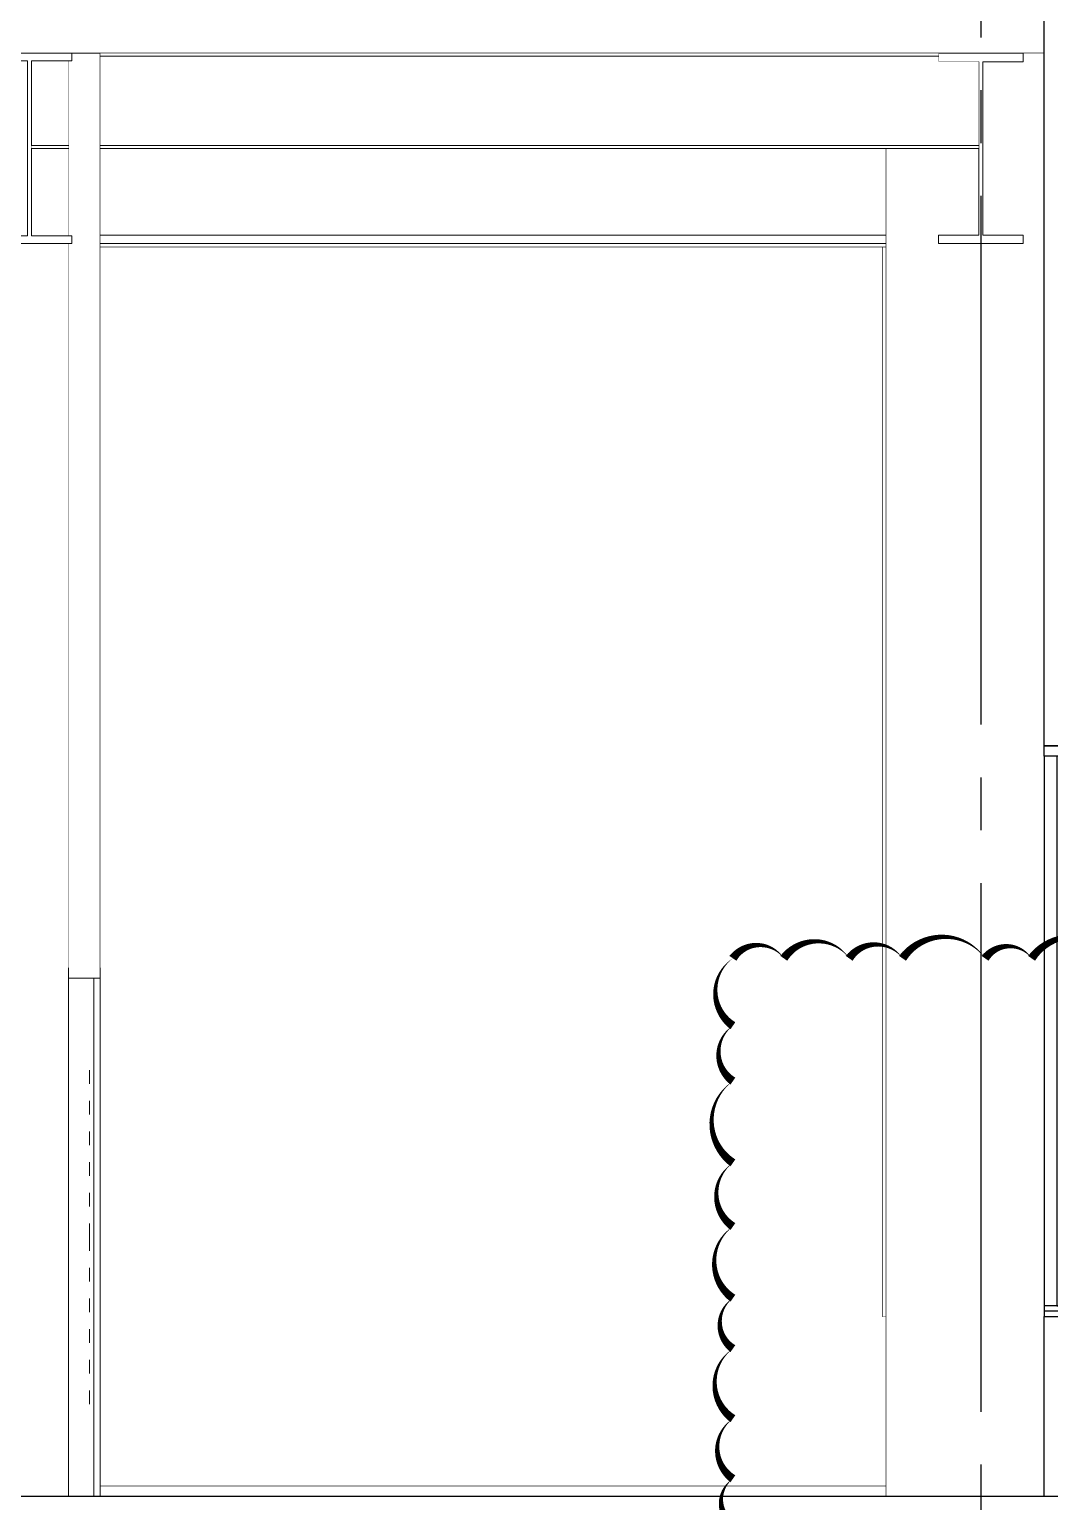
# Model space of a CAD drawing. Extents: x -3080 to 28500, y -1326 to 31609.
# Drawn here: x 1350 to 1833, y 26488 to 27185 of the extents above; entities that cross this region are included whole.
import ezdxf
from ezdxf.xclip import XClip

# ---------------------------------------------------------------- set-up
doc = ezdxf.new("R2010")
doc.units = 0
doc.header["$LTSCALE"] = 100
doc.header["$XCLIPFRAME"] = 2
doc.linetypes.add('188K-SM-07-F10-MECH-CR PIPE-Y2257103$0$X-S-FAB_SL ALL$0$COL-CEN-LIN', pattern=[3.25, 2.5, -0.25, 0.25, -0.25])
doc.linetypes.add('188K-SM-07-F10-MECH-CR PIPE-Y2257103$0$X-S-FAB_SL ALL$0$Wipeout_Contour', pattern=[1, 0, -1])
for name, color, linetype in [('0-xref', 8, 'Continuous'), ('188K-SM-07-F10-MECH-CR PIPE-Y2257103$0$X-S-FAB_SL ALL$0$A-WALL-EX', 7, 'Continuous'), ('188K-SM-07-F10-MECH-CR PIPE-Y2257103$0$X-S-FAB_SL ALL$0$A-WALL-IN', 7, 'Continuous'), ('188K-SM-07-F10-MECH-CR PIPE-Y2257103$0$X-S-FAB_SL ALL$0$ASP_1', 1, 'Continuous'), ('188K-SM-07-F10-MECH-CR PIPE-Y2257103$0$X-S-FAB_SL ALL$0$ASP_3', 3, 'Continuous'), ('188K-SM-07-F10-MECH-CR PIPE-Y2257103$0$X-S-FAB_SL ALL$0$CCL', 15, '188K-SM-07-F10-MECH-CR PIPE-Y2257103$0$X-S-FAB_SL ALL$0$COL-CEN-LIN'), ('188K-SM-07-F10-MECH-CR PIPE-Y2257103$0$X-S-FAB_SL ALL$0$Door', 7, 'Continuous'), ('188K-SM-07-F10-MECH-CR PIPE-Y2257103$0$X-S-FAB_SL ALL$0$Hattch', 7, 'Continuous'), ('188K-SM-07-F10-MECH-CR PIPE-Y2257103$0$X-S-FAB_SL ALL$0$S-BEAM', 7, 'Continuous'), ('188K-SM-07-F10-MECH-CR PIPE-Y2257103$0$X-S-FAB_SL ALL$0$S-SLAB', 7, 'Continuous'), ('188K-SM-07-F10-MECH-CR PIPE-Y2257103$0$X-S-FAB_SL ALL$0$S-WALL', 7, 'Continuous'), ('188K-SM-07-F10-MECH-CR PIPE-Y2257103$0$X-S-FAB_SL ALL$0$WIN', 8, 'Continuous'), ('188K-SM-07-F10-MECH-CR PIPE-Y2257103$0$X-S-FAB_SL ALL$0$WIN-S', 4, 'Continuous')]:
    doc.layers.add(name, color=color, linetype=linetype)

# ---------------------------------------------------------------- blocks, each defined once
blk = doc.blocks.new('188K-SM-07-F10-MECH-CR PIPE-Y2257103$0$X-S-FAB_SL ALL$0$剖面元素_42_3', base_point=(23061.26, -8263.06))
at = {"layer": '188K-SM-07-F10-MECH-CR PIPE-Y2257103$0$X-S-FAB_SL ALL$0$S-SLAB', "color": 1, "lineweight": 0}
for p, q in [((24891.26, -7398.06), (24891.26, -7420.56)), ((24841.26, -7420.56), (24444.76, -7420.56)), ((24881.26, -7420.56), (24841.26, -7420.56)), ((24891.26, -7420.56), (24881.26, -7420.56))]:
    blk.add_line(p, q, dxfattribs=at)
at = {"layer": '188K-SM-07-F10-MECH-CR PIPE-Y2257103$0$X-S-FAB_SL ALL$0$S-SLAB', "color": 1, "lineweight": 0, "flags": 128}
blk.add_lwpolyline([(24444.76, -7420.56), (24431.26, -7420.56), (24391.26, -7420.56)], dxfattribs=at)
blk = doc.blocks.new('188K-SM-07-F10-MECH-CR PIPE-Y2257103$0$X-S-FAB_SL ALL$0$剖面元素_43_3', base_point=(23061.26, -8263.06))
at = {"layer": '188K-SM-07-F10-MECH-CR PIPE-Y2257103$0$X-S-FAB_SL ALL$0$S-SLAB', "color": 1, "lineweight": 0, "flags": 128}
blk.add_lwpolyline([(24891.26, -8103.06), (24444.76, -8103.06), (24441.76, -8103.06), (23961.26, -8103.06)], dxfattribs=at)
blk = doc.blocks.new('188K-SM-07-F10-MECH-CR PIPE-Y2257103$0$X-S-FAB_SL ALL$0$剖面元素_192_3', base_point=(23061.26, -8263.06))
at = {"layer": '188K-SM-07-F10-MECH-CR PIPE-Y2257103$0$X-S-FAB_SL ALL$0$A-WALL-IN', "color": 3, "lineweight": 0}
for p, q in [((24444.76, -7420.56), (24444.76, -7853.06)), ((24429.76, -7424.16), (24429.76, -7506.96)), ((24429.76, -7510.56), (24429.76, -7853.06))]:
    blk.add_line(p, q, dxfattribs=at)
blk = doc.blocks.new('188K-SM-07-F10-MECH-CR PIPE-Y2257103$0$X-S-FAB_SL ALL$0$剖面元素_199_3', base_point=(23061.26, -8263.06))
at = {"color": 254, "linetype": '188K-SM-07-F10-MECH-CR PIPE-Y2257103$0$X-S-FAB_SL ALL$0$Wipeout_Contour', "lineweight": 0, "ltscale": 202423.155214}
blk.add_wipeout([(23981.26, -7424.56), (23962.21, -7424.56), (23962.21, -7464.16), (24410.31, -7464.16), (24410.31, -7424.16), (24391.26, -7424.16), (24391.26, -7421.96), (23981.26, -7421.96)], dxfattribs=at).dxf.layer = '188K-SM-07-F10-MECH-CR PIPE-Y2257103$0$X-S-FAB_SL ALL$0$Hattch'
at = {"color": 254, "linetype": '188K-SM-07-F10-MECH-CR PIPE-Y2257103$0$X-S-FAB_SL ALL$0$Wipeout_Contour', "lineweight": 0, "ltscale": 102121.546783}
blk.add_wipeout([(24412.21, -7424.16), (24412.21, -7464.16), (24429.76, -7464.16), (24429.76, -7424.16)], dxfattribs=at).dxf.layer = '188K-SM-07-F10-MECH-CR PIPE-Y2257103$0$X-S-FAB_SL ALL$0$Hattch'
at = {"color": 254, "linetype": '188K-SM-07-F10-MECH-CR PIPE-Y2257103$0$X-S-FAB_SL ALL$0$Wipeout_Contour', "lineweight": 0, "ltscale": 102170.777974}
blk.add_wipeout([(24429.76, -7506.96), (24429.76, -7465.56), (24412.21, -7465.56), (24412.21, -7506.96)], dxfattribs=at).dxf.layer = '188K-SM-07-F10-MECH-CR PIPE-Y2257103$0$X-S-FAB_SL ALL$0$Hattch'
at = {"color": 254, "linetype": '188K-SM-07-F10-MECH-CR PIPE-Y2257103$0$X-S-FAB_SL ALL$0$Wipeout_Contour', "lineweight": 0, "ltscale": 304274.9498}
blk.add_wipeout([(23981.26, -7506.56), (23981.26, -7510.56), (23961.26, -7510.56), (23961.26, -8103.06), (24429.76, -8103.06), (24429.76, -7510.56), (24391.26, -7510.56), (24391.26, -7506.96), (24410.31, -7506.96), (24410.31, -7465.56), (23962.21, -7465.56), (23962.21, -7506.56)], dxfattribs=at).dxf.layer = '188K-SM-07-F10-MECH-CR PIPE-Y2257103$0$X-S-FAB_SL ALL$0$Hattch'
blk = doc.blocks.new('188K-SM-07-F10-MECH-CR PIPE-Y2257103$0$X-S-FAB_SL ALL$0$剖面元素_201_3', base_point=(23061.26, -8263.06))
at = {"color": 254, "linetype": '188K-SM-07-F10-MECH-CR PIPE-Y2257103$0$X-S-FAB_SL ALL$0$Wipeout_Contour', "lineweight": 0, "ltscale": 363823.761514}
blk.add_wipeout([(24816.26, -8103.06), (24891.26, -8103.06), (24891.26, -7420.56), (24881.26, -7420.56), (24881.26, -7424.56), (24862.21, -7424.56), (24862.21, -7506.56), (24881.26, -7506.56), (24881.26, -7510.56), (24841.26, -7510.56), (24841.26, -7506.56), (24860.31, -7506.56), (24860.31, -7465.56), (24816.26, -7465.56)], dxfattribs=at).dxf.layer = '188K-SM-07-F10-MECH-CR PIPE-Y2257103$0$X-S-FAB_SL ALL$0$Hattch'
at = {"layer": '188K-SM-07-F10-MECH-CR PIPE-Y2257103$0$X-S-FAB_SL ALL$0$A-WALL-IN', "color": 8, "lineweight": 0}
blk.add_line((24816.26, -7465.56), (24816.26, -8103.06), dxfattribs=at)
blk = doc.blocks.new('188K-SM-07-F10-MECH-CR PIPE-Y2257103$0$X-S-FAB_SL ALL$0$剖面元素_302_3', base_point=(23061.26, -8263.06))
at = {"layer": '188K-SM-07-F10-MECH-CR PIPE-Y2257103$0$X-S-FAB_SL ALL$0$S-WALL', "color": 1, "lineweight": 0}
for p, q in [((24906.26, -8103.06), (24891.26, -8103.06)), ((24906.26, -8103.06), (24906.26, -8303.06)), ((24881.26, -8130.06), (24881.26, -8313.06)), ((24906.26, -8323.06), (24906.26, -8408.06))]:
    blk.add_line(p, q, dxfattribs=at)
blk = doc.blocks.new('188K-SM-07-F10-MECH-CR PIPE-Y2257103$0$X-S-FAB_SL ALL$0$剖面元素_649_3', base_point=(23061.26, -8263.06))
at = {"layer": '188K-SM-07-F10-MECH-CR PIPE-Y2257103$0$X-S-FAB_SL ALL$0$S-BEAM', "color": 2, "lineweight": 0}
for p, q in [((24841.26, -7420.56), (24841.26, -7424.56)), ((24881.26, -7420.56), (24881.26, -7424.56)), ((24860.31, -7424.56), (24841.26, -7424.56)), ((24860.31, -7424.56), (24860.31, -7506.56)), ((24862.21, -7424.56), (24862.21, -7506.56)), ((24881.26, -7424.56), (24862.21, -7424.56)), ((24841.26, -7506.56), (24841.26, -7510.56)), ((24860.31, -7506.56), (24841.26, -7506.56)), ((24881.26, -7510.56), (24841.26, -7510.56)), ((24881.26, -7506.56), (24862.21, -7506.56)), ((24881.26, -7506.56), (24881.26, -7510.56))]:
    blk.add_line(p, q, dxfattribs=at)
blk = doc.blocks.new('188K-SM-07-F10-MECH-CR PIPE-Y2257103$0$X-S-FAB_SL ALL$0$剖面元素_1096_3', base_point=(23061.26, -8263.06))
at = {"color": 254, "linetype": '188K-SM-07-F10-MECH-CR PIPE-Y2257103$0$X-S-FAB_SL ALL$0$Wipeout_Contour', "lineweight": 0, "ltscale": 103713.819183}
blk.add_wipeout([(24444.76, -8103.06), (24816.26, -8103.06), (24816.26, -8098.06), (24444.76, -8098.06)], dxfattribs=at).dxf.layer = '188K-SM-07-F10-MECH-CR PIPE-Y2257103$0$X-S-FAB_SL ALL$0$Hattch'
at = {"layer": '188K-SM-07-F10-MECH-CR PIPE-Y2257103$0$X-S-FAB_SL ALL$0$S-WALL', "color": 8, "lineweight": 0}
blk.add_line((24816.26, -8098.06), (24444.76, -8098.06), dxfattribs=at)
blk = doc.blocks.new('188K-SM-07-F10-MECH-CR PIPE-Y2257103$0$X-S-FAB_SL ALL$0$剖面元素_1143_3', base_point=(23061.26, -8263.06))
at = {"color": 254, "linetype": '188K-SM-07-F10-MECH-CR PIPE-Y2257103$0$X-S-FAB_SL ALL$0$Wipeout_Contour', "lineweight": 0, "ltscale": 103001.924808}
blk.add_wipeout([(24444.76, -7510.56), (24444.76, -7512.36), (24816.26, -7512.36), (24816.26, -7510.56)], dxfattribs=at).dxf.layer = '188K-SM-07-F10-MECH-CR PIPE-Y2257103$0$X-S-FAB_SL ALL$0$Hattch'
at = {"layer": '188K-SM-07-F10-MECH-CR PIPE-Y2257103$0$X-S-FAB_SL ALL$0$S-BEAM', "color": 8, "lineweight": 0}
blk.add_line((24816.26, -7512.36), (24444.76, -7512.36), dxfattribs=at)
blk = doc.blocks.new('188K-SM-07-F10-MECH-CR PIPE-Y2257103$0$X-S-FAB_SL ALL$0$剖面元素_1186_3', base_point=(23061.26, -8263.06))
at = {"color": 254, "linetype": '188K-SM-07-F10-MECH-CR PIPE-Y2257103$0$X-S-FAB_SL ALL$0$Wipeout_Contour', "lineweight": 0, "ltscale": 155512.105894}
blk.add_wipeout([(24444.76, -8098.06), (24816.26, -8098.06), (24816.26, -8018.06), (24814.76, -8018.06), (24814.76, -7512.36), (24444.76, -7512.36)], dxfattribs=at).dxf.layer = '188K-SM-07-F10-MECH-CR PIPE-Y2257103$0$X-S-FAB_SL ALL$0$Hattch'
at = {"layer": '188K-SM-07-F10-MECH-CR PIPE-Y2257103$0$X-S-FAB_SL ALL$0$A-WALL-EX', "color": 8, "lineweight": 0}
for p, q in [((24814.76, -8018.06), (24814.76, -7512.36)), ((24816.26, -8018.06), (24814.76, -8018.06))]:
    blk.add_line(p, q, dxfattribs=at)
blk = doc.blocks.new('188K-SM-07-F10-MECH-CR PIPE-Y2257103$0$X-S-FAB_SL ALL$0$剖面元素_1188_3', base_point=(23061.26, -8263.06))
at = {"color": 254, "linetype": '188K-SM-07-F10-MECH-CR PIPE-Y2257103$0$X-S-FAB_SL ALL$0$Wipeout_Contour', "lineweight": 0, "ltscale": 104012.812248}
blk.add_wipeout([(24814.76, -7512.36), (24814.76, -8018.06), (24816.26, -8018.06), (24816.26, -7512.36)], dxfattribs=at).dxf.layer = '188K-SM-07-F10-MECH-CR PIPE-Y2257103$0$X-S-FAB_SL ALL$0$Hattch'
blk = doc.blocks.new('188K-SM-07-F10-MECH-CR PIPE-Y2257103$0$X-S-FAB_SL ALL$0$剖面元素_1470_3', base_point=(23061.26, -8263.06))
at = {"color": 254, "linetype": '188K-SM-07-F10-MECH-CR PIPE-Y2257103$0$X-S-FAB_SL ALL$0$Wipeout_Contour', "lineweight": 0, "ltscale": 102972.362661}
blk.add_wipeout([(24816.26, -7465.56), (24444.76, -7465.56), (24444.76, -7506.56), (24816.26, -7506.56)], dxfattribs=at).dxf.layer = '188K-SM-07-F10-MECH-CR PIPE-Y2257103$0$X-S-FAB_SL ALL$0$Hattch'
at = {"color": 254, "linetype": '188K-SM-07-F10-MECH-CR PIPE-Y2257103$0$X-S-FAB_SL ALL$0$Wipeout_Contour', "lineweight": 0, "ltscale": 102998.541754}
blk.add_wipeout([(24444.76, -7506.56), (24444.76, -7510.56), (24816.26, -7510.56), (24816.26, -7506.56)], dxfattribs=at).dxf.layer = '188K-SM-07-F10-MECH-CR PIPE-Y2257103$0$X-S-FAB_SL ALL$0$Hattch'
at = {"layer": '188K-SM-07-F10-MECH-CR PIPE-Y2257103$0$X-S-FAB_SL ALL$0$S-BEAM', "color": 8, "lineweight": 0}
for p, q in [((24816.26, -7506.56), (24444.76, -7506.56)), ((24816.26, -7510.56), (24444.76, -7510.56))]:
    blk.add_line(p, q, dxfattribs=at)
blk = doc.blocks.new('188K-SM-07-F10-MECH-CR PIPE-Y2257103$0$X-S-FAB_SL ALL$0$剖面元素_1472_3', base_point=(23061.26, -8263.06))
at = {"layer": '188K-SM-07-F10-MECH-CR PIPE-Y2257103$0$X-S-FAB_SL ALL$0$S-BEAM', "color": 2, "lineweight": 0}
for p, q in [((24391.26, -7420.56), (24391.26, -7424.16)), ((24431.26, -7420.56), (24431.26, -7424.16)), ((24410.31, -7424.16), (24391.26, -7424.16)), ((24410.31, -7424.16), (24410.31, -7506.96)), ((24412.21, -7424.16), (24412.21, -7506.96)), ((24429.76, -7424.16), (24412.21, -7424.16)), ((24431.26, -7424.16), (24429.76, -7424.16)), ((24391.26, -7506.96), (24391.26, -7510.56)), ((24410.31, -7506.96), (24391.26, -7506.96)), ((24429.76, -7510.56), (24391.26, -7510.56)), ((24429.76, -7506.96), (24412.21, -7506.96)), ((24431.26, -7506.96), (24429.76, -7506.96)), ((24431.26, -7510.56), (24429.76, -7510.56)), ((24431.26, -7506.96), (24431.26, -7510.56))]:
    blk.add_line(p, q, dxfattribs=at)
blk = doc.blocks.new('188K-SM-07-F10-MECH-CR PIPE-Y2257103$0$X-S-FAB_SL ALL$0$剖面元素_1943_3', base_point=(23061.26, -8263.06))
at = {"color": 254, "linetype": '188K-SM-07-F10-MECH-CR PIPE-Y2257103$0$X-S-FAB_SL ALL$0$Wipeout_Contour', "lineweight": 0, "ltscale": 154859.870544}
blk.add_wipeout([(24444.76, -7421.96), (24444.76, -7464.16), (24860.31, -7464.16), (24860.31, -7424.56), (24841.26, -7424.56), (24841.26, -7421.96)], dxfattribs=at).dxf.layer = '188K-SM-07-F10-MECH-CR PIPE-Y2257103$0$X-S-FAB_SL ALL$0$Hattch'
at = {"color": 254, "linetype": '188K-SM-07-F10-MECH-CR PIPE-Y2257103$0$X-S-FAB_SL ALL$0$Wipeout_Contour', "lineweight": 0, "ltscale": 102145.691378}
blk.add_wipeout([(24412.21, -7464.16), (24412.21, -7465.56), (24429.76, -7465.56), (24429.76, -7464.16)], dxfattribs=at).dxf.layer = '188K-SM-07-F10-MECH-CR PIPE-Y2257103$0$X-S-FAB_SL ALL$0$Hattch'
at = {"layer": '188K-SM-07-F10-MECH-CR PIPE-Y2257103$0$X-S-FAB_SL ALL$0$S-BEAM', "color": 8, "lineweight": 0}
for p, q in [((24429.76, -7464.16), (24412.21, -7464.16)), ((24429.76, -7465.56), (24412.21, -7465.56))]:
    blk.add_line(p, q, dxfattribs=at)
at = {"color": 254, "linetype": '188K-SM-07-F10-MECH-CR PIPE-Y2257103$0$X-S-FAB_SL ALL$0$Wipeout_Contour', "lineweight": 0, "ltscale": 102945.158484}
blk.add_wipeout([(24444.76, -7420.56), (24444.76, -7421.96), (24841.26, -7421.96), (24841.26, -7420.56)], dxfattribs=at).dxf.layer = '188K-SM-07-F10-MECH-CR PIPE-Y2257103$0$X-S-FAB_SL ALL$0$Hattch'
at = {"color": 254, "linetype": '188K-SM-07-F10-MECH-CR PIPE-Y2257103$0$X-S-FAB_SL ALL$0$Wipeout_Contour', "lineweight": 0, "ltscale": 103032.075907}
blk.add_wipeout([(24860.31, -7464.16), (24444.76, -7464.16), (24444.76, -7465.56), (24860.31, -7465.56)], dxfattribs=at).dxf.layer = '188K-SM-07-F10-MECH-CR PIPE-Y2257103$0$X-S-FAB_SL ALL$0$Hattch'
at = {"layer": '188K-SM-07-F10-MECH-CR PIPE-Y2257103$0$X-S-FAB_SL ALL$0$S-BEAM', "color": 8, "lineweight": 0}
for p, q in [((24841.26, -7421.96), (24444.76, -7421.96)), ((24860.31, -7464.16), (24444.76, -7464.16)), ((24860.31, -7465.56), (24444.76, -7465.56))]:
    blk.add_line(p, q, dxfattribs=at)
blk = doc.blocks.new('188K-SM-07-F10-MECH-CR PIPE-Y2257103$0$X-S-FAB_SL ALL$0$剖面元素_2200_3', base_point=(23061.26, -8263.06))
at = {"layer": '188K-SM-07-F10-MECH-CR PIPE-Y2257103$0$X-S-FAB_SL ALL$0$Door', "color": 8, "lineweight": 0}
for p, q in [((24444.77, -7898.06), (24444.77, -7900.79)), ((24444.77, -7937.05), (24444.77, -7943.52)), ((24444.77, -7954.28), (24444.77, -7959.6)), ((24444.77, -8001.52), (24444.77, -8007.61)), ((24444.77, -8019.3), (24444.77, -8024.08)), ((24444.77, -8045.04), (24444.77, -8046.85)), ((24444.77, -8049.73), (24444.77, -8050.34)), ((24444.77, -8060.34), (24444.77, -8065.59)), ((24444.77, -8081.7), (24444.77, -8082.1))]:
    blk.add_line(p, q, dxfattribs=at)
blk = doc.blocks.new('188K-SM-07-F10-MECH-CR PIPE-Y2257103$0$X-S-FAB_SL ALL$0$剖面元素_2201_3', base_point=(23061.26, -8263.06))
at = {"layer": '188K-SM-07-F10-MECH-CR PIPE-Y2257103$0$X-S-FAB_SL ALL$0$Door', "color": 8, "lineweight": 0}
for p, q in [((24444.77, -7858.06), (24444.77, -7864.52)), ((24444.77, -7864.52), (24444.77, -7868.06)), ((24444.77, -7872.57), (24444.77, -7879.02)), ((24444.77, -7879.43), (24444.77, -7887.08)), ((24444.77, -7887.08), (24444.77, -7893.53)), ((24444.77, -7900.79), (24444.77, -7901.58)), ((24444.77, -7908.03), (24444.77, -7910.79)), ((24444.77, -7922.54), (24444.77, -7930.59)), ((24444.77, -7943.52), (24444.77, -7945.1)), ((24444.77, -7951.55), (24444.77, -7953.52)), ((24444.77, -7966.06), (24444.77, -7974.11)), ((24444.77, -7987.02), (24444.77, -7995.07)), ((24444.77, -8007.61), (24444.77, -8009.58)), ((24444.77, -8016.03), (24444.77, -8017.61)), ((24444.77, -8030.53), (24444.77, -8038.59)), ((24444.77, -8050.34), (24444.77, -8053.09)), ((24444.77, -8059.55), (24444.77, -8060.34)), ((24444.77, -8067.6), (24444.77, -8074.05)), ((24444.77, -8074.05), (24444.77, -8081.7)), ((24444.77, -8082.1), (24444.77, -8088.56)), ((24444.77, -8093.06), (24444.77, -8096.61)), ((24444.77, -8096.61), (24444.77, -8103.06))]:
    blk.add_line(p, q, dxfattribs=at)
blk = doc.blocks.new('188K-SM-07-F10-MECH-CR PIPE-Y2257103$0$X-S-FAB_SL ALL$0$剖面元素_2202_3', base_point=(23061.26, -8263.06))
at = {"color": 254, "linetype": '188K-SM-07-F10-MECH-CR PIPE-Y2257103$0$X-S-FAB_SL ALL$0$Wipeout_Contour', "lineweight": 0, "ltscale": 102824.864489}
blk.add_wipeout([(24429.76, -7858.06), (24429.76, -8103.06), (24441.76, -8103.06), (24441.76, -7858.06)], dxfattribs=at).dxf.layer = '188K-SM-07-F10-MECH-CR PIPE-Y2257103$0$X-S-FAB_SL ALL$0$Hattch'
at = {"layer": '188K-SM-07-F10-MECH-CR PIPE-Y2257103$0$X-S-FAB_SL ALL$0$Door', "color": 4, "lineweight": 0}
for p, q in [((24429.76, -7853.06), (24429.76, -7858.06)), ((24441.76, -7858.06), (24441.76, -8103.06))]:
    blk.add_line(p, q, dxfattribs=at)
at = {"layer": '188K-SM-07-F10-MECH-CR PIPE-Y2257103$0$X-S-FAB_SL ALL$0$Door', "color": 8, "lineweight": 0}
for p, q in [((24429.76, -7858.06), (24429.76, -8103.06)), ((24439.75, -7901.58), (24439.75, -7908.03)), ((24444.77, -7901.58), (24444.77, -7908.03)), ((24439.75, -7916.09), (24439.75, -7922.54)), ((24444.77, -7916.09), (24444.77, -7922.54)), ((24439.75, -7930.59), (24439.75, -7937.05)), ((24444.77, -7930.59), (24444.77, -7937.05)), ((24439.75, -7945.1), (24439.75, -7951.55)), ((24444.77, -7945.1), (24444.77, -7951.55)), ((24439.75, -7959.6), (24439.75, -7966.06)), ((24444.77, -7959.6), (24444.77, -7966.06)), ((24439.75, -7974.11), (24439.75, -7980.56)), ((24444.77, -7974.11), (24444.77, -7980.56)), ((24439.75, -7980.56), (24439.75, -7987.02)), ((24444.77, -7980.56), (24444.77, -7987.02)), ((24439.75, -7995.07), (24439.75, -8001.52)), ((24444.77, -7995.07), (24444.77, -8001.52)), ((24439.75, -8009.58), (24439.75, -8016.03)), ((24444.77, -8009.58), (24444.77, -8016.03)), ((24439.75, -8024.08), (24439.75, -8030.53)), ((24444.77, -8024.08), (24444.77, -8030.53)), ((24439.75, -8038.59), (24439.75, -8045.04)), ((24444.77, -8038.59), (24444.77, -8045.04)), ((24439.75, -8053.09), (24439.75, -8059.55)), ((24444.77, -8053.09), (24444.77, -8059.55))]:
    blk.add_line(p, q, dxfattribs=at)
at = {"layer": '188K-SM-07-F10-MECH-CR PIPE-Y2257103$0$X-S-FAB_SL ALL$0$Door', "color": 4, "lineweight": 0, "flags": 128}
for points in [[(24444.76, -7853.06), (24444.76, -7858.06), (24444.76, -8103.06)], [(24429.76, -7858.06), (24441.76, -7858.06), (24444.76, -7858.06)]]:
    blk.add_lwpolyline(points, dxfattribs=at)
blk = doc.blocks.new('188K-SM-07-F10-MECH-CR PIPE-Y2257103$0$X-S-FAB_SL ALL$0$A$C2e9ab586')
at = {"layer": '188K-SM-07-F10-MECH-CR PIPE-Y2257103$0$X-S-FAB_SL ALL$0$A-WALL-IN', "lineweight": 0}
blk.add_blockref('188K-SM-07-F10-MECH-CR PIPE-Y2257103$0$X-S-FAB_SL ALL$0$剖面元素_192_3', (-28106.39, 285), dxfattribs=at)
at = {"layer": '188K-SM-07-F10-MECH-CR PIPE-Y2257103$0$X-S-FAB_SL ALL$0$S-SLAB', "lineweight": 0}
for name in ['188K-SM-07-F10-MECH-CR PIPE-Y2257103$0$X-S-FAB_SL ALL$0$剖面元素_42_3', '188K-SM-07-F10-MECH-CR PIPE-Y2257103$0$X-S-FAB_SL ALL$0$剖面元素_43_3']:
    blk.add_blockref(name, (-28106.39, 285), dxfattribs=at)
at = {"layer": '188K-SM-07-F10-MECH-CR PIPE-Y2257103$0$X-S-FAB_SL ALL$0$A-WALL-IN', "lineweight": 0}
for name in ['188K-SM-07-F10-MECH-CR PIPE-Y2257103$0$X-S-FAB_SL ALL$0$剖面元素_199_3', '188K-SM-07-F10-MECH-CR PIPE-Y2257103$0$X-S-FAB_SL ALL$0$剖面元素_201_3']:
    blk.add_blockref(name, (-28106.39, 285), dxfattribs=at)
at = {"layer": '188K-SM-07-F10-MECH-CR PIPE-Y2257103$0$X-S-FAB_SL ALL$0$S-BEAM', "lineweight": 0}
for name in ['188K-SM-07-F10-MECH-CR PIPE-Y2257103$0$X-S-FAB_SL ALL$0$剖面元素_649_3', '188K-SM-07-F10-MECH-CR PIPE-Y2257103$0$X-S-FAB_SL ALL$0$剖面元素_1143_3']:
    blk.add_blockref(name, (-28106.39, 285), dxfattribs=at)
at = {"layer": '188K-SM-07-F10-MECH-CR PIPE-Y2257103$0$X-S-FAB_SL ALL$0$S-WALL', "lineweight": 0}
for name in ['188K-SM-07-F10-MECH-CR PIPE-Y2257103$0$X-S-FAB_SL ALL$0$剖面元素_1096_3', '188K-SM-07-F10-MECH-CR PIPE-Y2257103$0$X-S-FAB_SL ALL$0$剖面元素_302_3']:
    blk.add_blockref(name, (-28106.39, 285), dxfattribs=at)
at = {"layer": '188K-SM-07-F10-MECH-CR PIPE-Y2257103$0$X-S-FAB_SL ALL$0$A-WALL-EX', "lineweight": 0}
blk.add_blockref('188K-SM-07-F10-MECH-CR PIPE-Y2257103$0$X-S-FAB_SL ALL$0$剖面元素_1186_3', (-28106.39, 285), dxfattribs=at)
blk.add_blockref('188K-SM-07-F10-MECH-CR PIPE-Y2257103$0$X-S-FAB_SL ALL$0$剖面元素_1188_3', (-28106.39, 285), dxfattribs=at)
at = {"layer": '188K-SM-07-F10-MECH-CR PIPE-Y2257103$0$X-S-FAB_SL ALL$0$Door', "lineweight": 0}
for name in ['188K-SM-07-F10-MECH-CR PIPE-Y2257103$0$X-S-FAB_SL ALL$0$剖面元素_2201_3', '188K-SM-07-F10-MECH-CR PIPE-Y2257103$0$X-S-FAB_SL ALL$0$剖面元素_2200_3']:
    blk.add_blockref(name, (-28106.39, 285), dxfattribs=at)
blk.add_blockref('188K-SM-07-F10-MECH-CR PIPE-Y2257103$0$X-S-FAB_SL ALL$0$剖面元素_2202_3', (-28106.39, 285), dxfattribs=at)
at = {"layer": '188K-SM-07-F10-MECH-CR PIPE-Y2257103$0$X-S-FAB_SL ALL$0$S-BEAM', "lineweight": 0}
blk.add_blockref('188K-SM-07-F10-MECH-CR PIPE-Y2257103$0$X-S-FAB_SL ALL$0$剖面元素_1470_3', (-28106.39, 285), dxfattribs=at)
blk.add_blockref('188K-SM-07-F10-MECH-CR PIPE-Y2257103$0$X-S-FAB_SL ALL$0$剖面元素_1472_3', (-28106.39, 285), dxfattribs=at)
blk.add_blockref('188K-SM-07-F10-MECH-CR PIPE-Y2257103$0$X-S-FAB_SL ALL$0$剖面元素_1943_3', (-28106.39, 285), dxfattribs=at)
blk = doc.blocks.new('188K-SM-07-F10-MECH-CR PIPE-Y2257103$0$X-S-FAB_SL ALL$0$A$Ceb448ab1')
at = {"layer": '188K-SM-07-F10-MECH-CR PIPE-Y2257103$0$X-S-FAB_SL ALL$0$CCL'}
blk.add_line((1800, 3600), (1800, 0), dxfattribs=at)
blk = doc.blocks.new('*U1483')
at = {"layer": '188K-SM-07-F10-MECH-CR PIPE-Y2257103$0$X-S-FAB_SL ALL$0$WIN'}
for p, q in [((265, 15), (5, 15)), ((5, 0), (265, 0))]:
    blk.add_line(p, q, dxfattribs=at)
at = {"layer": '188K-SM-07-F10-MECH-CR PIPE-Y2257103$0$X-S-FAB_SL ALL$0$WIN-S'}
for p, q in [((0, 15), (0, 0)), ((270, 15), (270, 0))]:
    blk.add_line(p, q, dxfattribs=at)
at = {"layer": '188K-SM-07-F10-MECH-CR PIPE-Y2257103$0$X-S-FAB_SL ALL$0$WIN-S', "extrusion": (2.92132e-32, 1.22461e-16, -1)}
for points in [[(0, 0), (-5, 0), (-5, 15), (0, 15)], [(-270, 0), (-265, 0), (-265, 15), (-270, 15)]]:
    blk.add_lwpolyline(points, dxfattribs=at)
at = {"layer": '188K-SM-07-F10-MECH-CR PIPE-Y2257103$0$X-S-FAB_SL ALL$0$WIN-S'}
blk.add_lwpolyline([(265, 9), (5, 9), (5, 6), (265, 6), (265, 9)], dxfattribs=at)
blk = doc.blocks.new('188K-SM-07-F10-MECH-CR PIPE-Y2257103$0$X-S-FAB_SL ALL')
at = {"layer": '188K-SM-07-F10-MECH-CR PIPE-Y2257103$0$X-S-FAB_SL ALL$0$ASP_1'}
blk.add_blockref('188K-SM-07-F10-MECH-CR PIPE-Y2257103$0$X-S-FAB_SL ALL$0$A$C2e9ab586', (23632.864, -73288.977), dxfattribs=at)
for p, q in [((-3603.521, -72843.977), (-2653.521, -72843.977)), ((-2653.521, -72843.977), (-2628.521, -72843.977))]:
    blk.add_line(p, q, dxfattribs=at)
at = {"layer": '188K-SM-07-F10-MECH-CR PIPE-Y2257103$0$X-S-FAB_SL ALL$0$ASP_3'}
for p, q in [((-2643.521, -72488.977), (-2643.521, -71981.477)), ((-2628.521, -72488.977), (-2643.521, -72488.977)), ((-2628.521, -72756.477), (-2643.521, -72756.477)), ((-2643.521, -72843.977), (-2643.521, -72758.977))]:
    blk.add_line(p, q, dxfattribs=at)
at = {"layer": '188K-SM-07-F10-MECH-CR PIPE-Y2257103$0$X-S-FAB_SL ALL$0$CCL'}
blk.add_blockref('188K-SM-07-F10-MECH-CR PIPE-Y2257103$0$X-S-FAB_SL ALL$0$A$Ceb448ab1', (-4473.521, -73553.977), dxfattribs=at)
at = {"layer": '188K-SM-07-F10-MECH-CR PIPE-Y2257103$0$X-S-FAB_SL ALL$0$WIN-S', "rotation": 90}
blk.add_blockref('*U1483', (-2628.521, -72758.977), dxfattribs=at)
blk = doc.blocks.new('188K-SM-07-F10-MECH-CR PIPE-Y2257103')
ref = blk.add_blockref('188K-SM-07-F10-MECH-CR PIPE-Y2257103$0$X-S-FAB_SL ALL', (4473.521, 99334.763))
XClip(ref).set_block_clipping_path([(-7553.4648570136, -75341.9369645483), (24026.2025623869, -67725.7696244382)])
blk.add_lwpolyline([(1863.478, 26745.21, 0, 4, 0.5205671), (1824.004, 26745.21, 0, 4, 0.5205671), (1802.025, 26745.21, 0, 4, 0.5205671), (1762.962, 26745.21, 0, 4, 0.5205671), (1737.744, 26745.21, 0, 4, 0.5205671), (1706.815, 26745.21, 0, 4, 0.5205671), (1682.726, 26745.21, 0, 4, 0.5205671), (1682.726, 26713.325, 0, 4, 0.5205671), (1682.726, 26687.142, 0, 4, 0.5205671), (1682.726, 26648.467, 0, 4, 0.5205671), (1682.726, 26618.363, 0, 4, 0.5205671), (1682.726, 26584.458, 0, 4, 0.5205671), (1682.726, 26560.612, 0, 4, 0.5205671), (1682.726, 26527.466, 0, 4, 0.5205671), (1682.726, 26499.062, 0, 4, 0.5205671), (1682.726, 26477.508, 0, 4, 0.5205671)], format="xyseb")

msp = doc.modelspace()

# ---------------------------------------------------------------- block references
at = {"layer": '0-xref'}
msp.add_blockref('188K-SM-07-F10-MECH-CR PIPE-Y2257103', (0, 0), dxfattribs=at)

doc.saveas('drawing.dxf')
